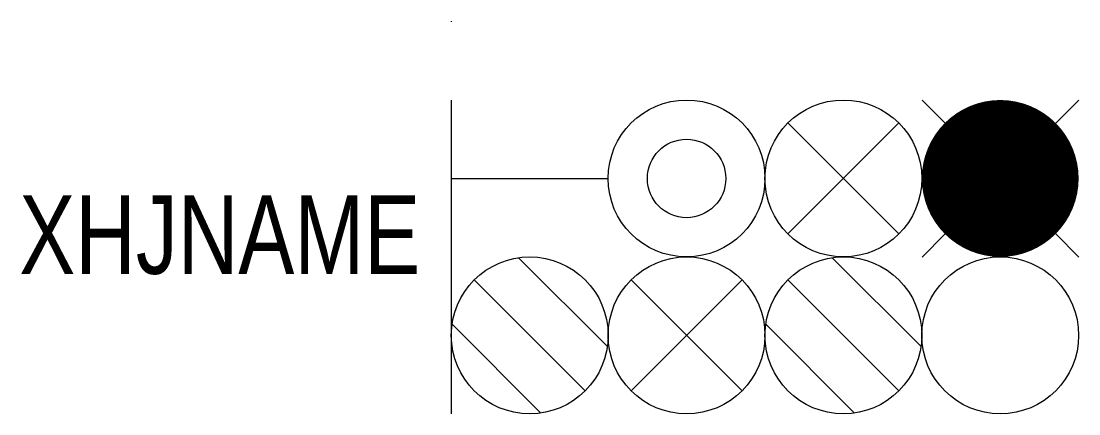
# Model space of a CAD drawing. Header units: inches. Extents: x -11 to 16, y -10 to 0.
import ezdxf
from ezdxf.enums import TextEntityAlignment as Align

# ---------------------------------------------------------------- set-up
doc = ezdxf.new("R2010")
doc.units = ezdxf.units.IN
doc.header["$MEASUREMENT"] = 0

# ---------------------------------------------------------------- blocks, each defined once
blk = doc.blocks.new('SX-JZAF1')
at = {"color": 2}
for p, q in [((-8.02, 5.717), (-10.283, 7.98)), ((-0.02, 5.717), (-2.283, 7.98)), ((-8.586, 4.586), (-11.414, 7.414)), ((-0.586, 4.586), (-3.414, 7.414)), ((-9.717, 4.02), (-11.98, 6.283)), ((-1.717, 4.02), (-3.98, 6.283))]:
    blk.add_line(p, q, dxfattribs=at)
for p, q in [((0, 0), (0, 8)), ((-4.586, 7.414), (-7.414, 4.586)), ((-4.586, 4.586), (-7.414, 7.414)), ((-8.586, 0.586), (-11.414, 3.414)), ((-8.586, 3.414), (-11.414, 0.586)), ((0, 2), (-4, 2))]:
    blk.add_line(p, q)
at = {"color": 1, "const_width": 2}
blk.add_lwpolyline([(-13, 2, -1), (-15, 2, -1)], format="xyb", close=True, dxfattribs=at)
at = {"color": 3}
blk.add_circle((-14, 6), 2, dxfattribs=at)
at = {"color": 2}
for centre in [(-10, 6), (-2, 6)]:
    blk.add_circle(centre, 2, dxfattribs=at)
for centre, radius in [((-6, 6), 2), ((-10, 2), 2), ((-6, 2), 2), ((-6, 2), 1)]:
    blk.add_circle(centre, radius)

msp = doc.modelspace()

# ---------------------------------------------------------------- linework, layer by layer
msp.add_line((0, 0.01), (0, -0.01))
at = {"color": 1, "linetype": 'ByBlock', "ltscale": 3}
for p, q in [((12.005, -2.005), (12.586, -2.586)), ((15.419, -2.591), (16.005, -2.005)), ((12.005, -6.005), (12.591, -5.419)), ((15.414, -5.414), (16.005, -6.005))]:
    msp.add_line(p, q, dxfattribs=at)

# ---------------------------------------------------------------- block references
at = {"rotation": 180}
msp.add_blockref('SX-JZAF1', (0, -2), dxfattribs=at)

# ---------------------------------------------------------------- texts
at = {"width": 0.8}
msp.add_attdef('XHJNAME', text='XN', height=2, dxfattribs=at).set_placement((-0.795, -6.432), align=Align.RIGHT)

doc.saveas('drawing.dxf')
